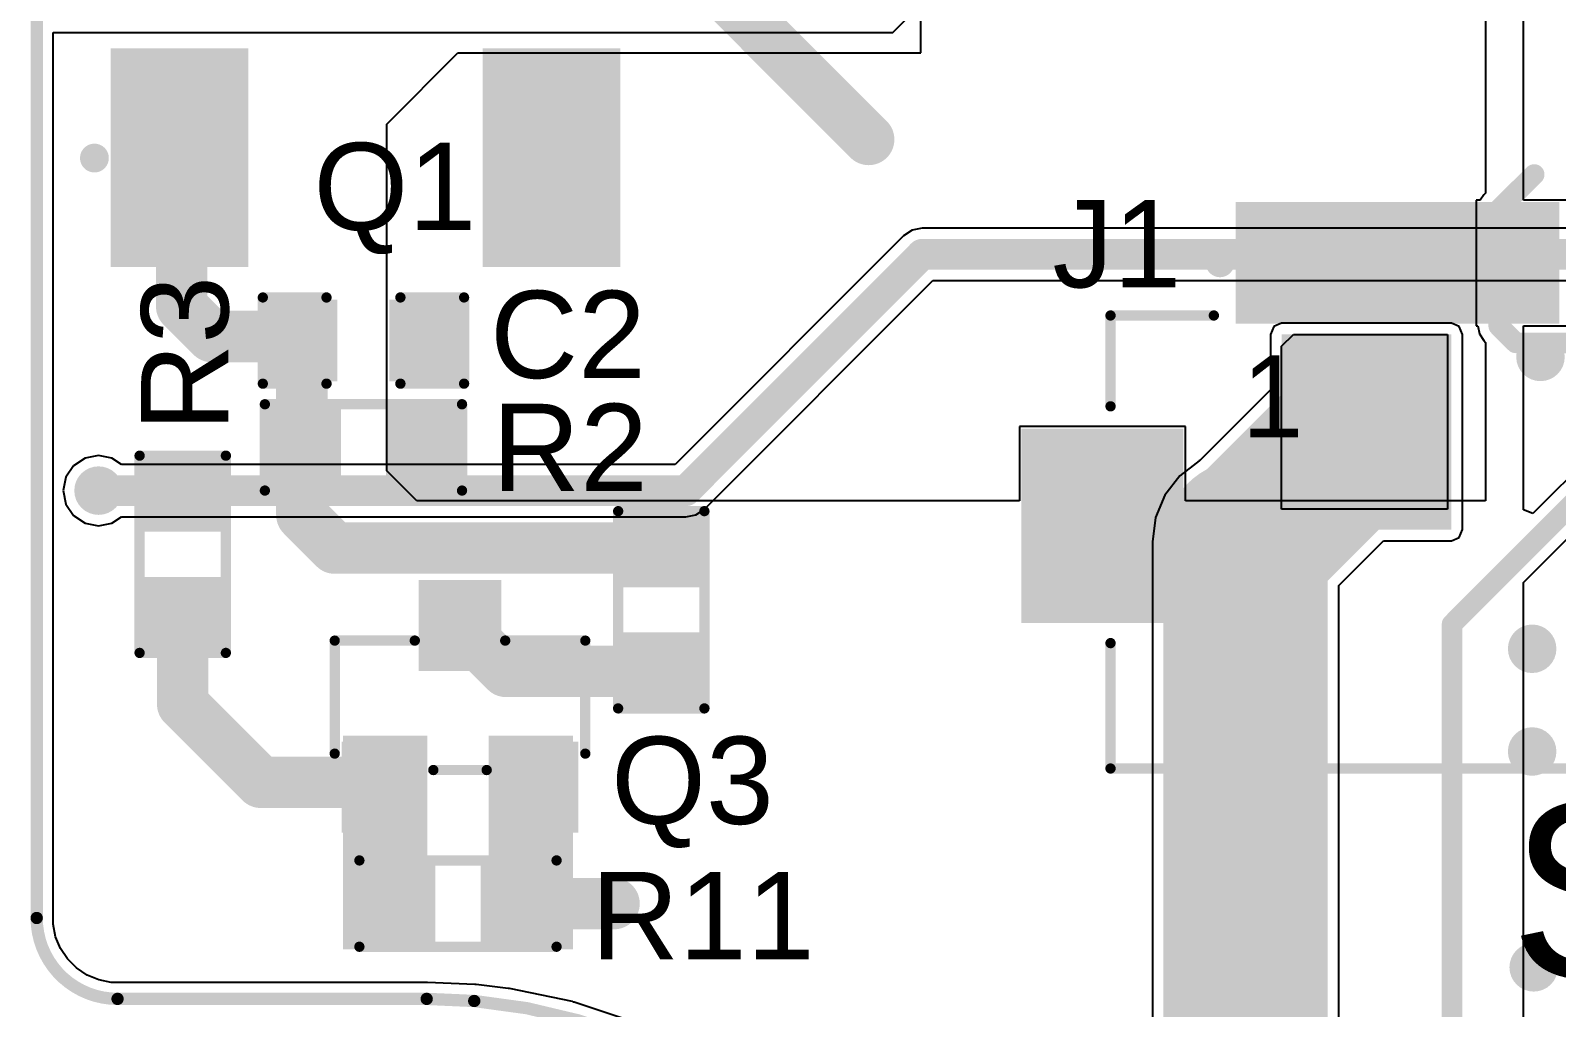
# Model space of a CAD drawing. Header units: millimetres. Extents: x -3 to 5381, y -54 to 5355.
# Drawn here: x -3.07 to 15.8, y -25.06 to -12.99 of the extents above; entities that cross this region are included whole.
import ezdxf

# ---------------------------------------------------------------- set-up
doc = ezdxf.new("R2010")
doc.units = ezdxf.units.MM
for name, color, linetype in [('BottomLayer', 5, 'Continuous'), ('Mechanical2', 216, 'Continuous'), ('TopLayer', 1, 'Continuous'), ('TopOverlay', 2, 'Continuous'), ('TopPaste', 8, 'Continuous'), ('TopSolder', 216, 'Continuous'), ('ViaHoleLayer', 16, 'Continuous')]:
    doc.layers.add(name, color=color, linetype=linetype)
doc.styles.add('Arial', font='', dxfattribs={"height": 0.2})
doc.styles.get('Arial').set_extended_font_data('Arial')

# ---------------------------------------------------------------- blocks, each defined once
blk = doc.blocks.new('RES_0603_17')
at = {"layer": 'TopLayer'}
for points in [[(-0.381, 0.4445), (-0.381, -0.4445), (-1.143, -0.4445), (-1.143, 0.4445)], [(1.143, 0.4445), (1.143, -0.4445), (0.381, -0.4445), (0.381, 0.4445)]]:
    blk.add_hatch(color=1, dxfattribs=at).paths.add_polyline_path(points)
at = {"layer": 'TopPaste'}
for points in [[(-0.381, 0.4445), (-0.381, -0.4445), (-1.143, -0.4445), (-1.143, 0.4445)], [(1.143, 0.4445), (1.143, -0.4445), (0.381, -0.4445), (0.381, 0.4445)]]:
    blk.add_hatch(color=8, dxfattribs=at).paths.add_polyline_path(points)
at = {"layer": 'TopSolder'}
for points in [[(-0.2794, 0.5461), (-0.2794, -0.5461), (-1.2446, -0.5461), (-1.2446, 0.5461)], [(1.2446, 0.5461), (1.2446, -0.5461), (0.2794, -0.5461), (0.2794, 0.5461)]]:
    blk.add_hatch(color=216, dxfattribs=at).paths.add_polyline_path(points)
at = {"layer": 'TopOverlay', "const_width": 0.127}
for points in [[(-1.2192, 0.5334), (1.2192, 0.5334)], [(-1.2192, 0.5334), (-1.2192, -0.5334)], [(1.2192, 0.5334), (1.2192, -0.5334)], [(-1.2192, -0.5334), (1.2192, -0.5334)]]:
    blk.add_lwpolyline(points, dxfattribs=at)
at = {"layer": 'TopOverlay', "const_width": 0.0635}
for points in [[(-1.25095, 0.5334, 1), (-1.18745, 0.5334, 1)], [(-1.25095, 0.5334, 1), (-1.18745, 0.5334, 1)], [(1.18745, 0.5334, 1), (1.25095, 0.5334, 1)], [(1.18745, 0.5334, 1), (1.25095, 0.5334, 1)], [(-1.25095, -0.5334, 1), (-1.18745, -0.5334, 1)], [(-1.25095, -0.5334, 1), (-1.18745, -0.5334, 1)], [(1.18745, -0.5334, 1), (1.25095, -0.5334, 1)], [(1.18745, -0.5334, 1), (1.25095, -0.5334, 1)]]:
    blk.add_lwpolyline(points, format="xyb", close=True, dxfattribs=at)
blk = doc.blocks.new('RES_0603_21')
at = {"layer": 'TopLayer'}
for points in [[(-0.381, 0.4445), (-0.381, -0.4445), (-1.143, -0.4445), (-1.143, 0.4445)], [(1.143, 0.4445), (1.143, -0.4445), (0.381, -0.4445), (0.381, 0.4445)]]:
    blk.add_hatch(color=1, dxfattribs=at).paths.add_polyline_path(points)
at = {"layer": 'TopPaste'}
for points in [[(-0.381, 0.4445), (-0.381, -0.4445), (-1.143, -0.4445), (-1.143, 0.4445)], [(1.143, 0.4445), (1.143, -0.4445), (0.381, -0.4445), (0.381, 0.4445)]]:
    blk.add_hatch(color=8, dxfattribs=at).paths.add_polyline_path(points)
at = {"layer": 'TopSolder'}
for points in [[(-0.2794, 0.5461), (-0.2794, -0.5461), (-1.2446, -0.5461), (-1.2446, 0.5461)], [(1.2446, 0.5461), (1.2446, -0.5461), (0.2794, -0.5461), (0.2794, 0.5461)]]:
    blk.add_hatch(color=216, dxfattribs=at).paths.add_polyline_path(points)
at = {"layer": 'TopOverlay', "const_width": 0.127}
for points in [[(-1.2192, 0.5334), (-1.2192, -0.5334)], [(1.2192, 0.5334), (-1.2192, 0.5334)], [(1.2192, 0.5334), (1.2192, -0.5334)], [(1.2192, -0.5334), (-1.2192, -0.5334)]]:
    blk.add_lwpolyline(points, dxfattribs=at)
at = {"layer": 'TopOverlay', "const_width": 0.0635}
for points in [[(-1.25095, 0.5334, 1), (-1.18745, 0.5334, 1)], [(-1.25095, 0.5334, 1), (-1.18745, 0.5334, 1)], [(1.18745, 0.5334, 1), (1.25095, 0.5334, 1)], [(1.18745, 0.5334, 1), (1.25095, 0.5334, 1)], [(-1.25095, -0.5334, 1), (-1.18745, -0.5334, 1)], [(-1.25095, -0.5334, 1), (-1.18745, -0.5334, 1)], [(1.18745, -0.5334, 1), (1.25095, -0.5334, 1)], [(1.18745, -0.5334, 1), (1.25095, -0.5334, 1)]]:
    blk.add_lwpolyline(points, format="xyb", close=True, dxfattribs=at)
blk = doc.blocks.new('RES_0603_24')
at = {"layer": 'TopLayer'}
for points in [[(-0.381, 0.4445), (-0.381, -0.4445), (-1.143, -0.4445), (-1.143, 0.4445)], [(1.143, 0.4445), (1.143, -0.4445), (0.381, -0.4445), (0.381, 0.4445)]]:
    blk.add_hatch(color=1, dxfattribs=at).paths.add_polyline_path(points)
at = {"layer": 'TopPaste'}
for points in [[(-0.381, 0.4445), (-0.381, -0.4445), (-1.143, -0.4445), (-1.143, 0.4445)], [(1.143, 0.4445), (1.143, -0.4445), (0.381, -0.4445), (0.381, 0.4445)]]:
    blk.add_hatch(color=8, dxfattribs=at).paths.add_polyline_path(points)
at = {"layer": 'TopSolder'}
for points in [[(-0.2794, 0.5461), (-0.2794, -0.5461), (-1.2446, -0.5461), (-1.2446, 0.5461)], [(1.2446, 0.5461), (1.2446, -0.5461), (0.2794, -0.5461), (0.2794, 0.5461)]]:
    blk.add_hatch(color=216, dxfattribs=at).paths.add_polyline_path(points)
at = {"layer": 'TopOverlay', "const_width": 0.127}
for points in [[(-1.2192, -0.5334), (-1.2192, 0.5334)], [(1.2192, 0.5334), (-1.2192, 0.5334)], [(1.2192, -0.5334), (1.2192, 0.5334)], [(1.2192, -0.5334), (-1.2192, -0.5334)]]:
    blk.add_lwpolyline(points, dxfattribs=at)
at = {"layer": 'TopOverlay', "const_width": 0.0635}
for points in [[(-1.25095, 0.5334, 1), (-1.18745, 0.5334, 1)], [(-1.25095, 0.5334, 1), (-1.18745, 0.5334, 1)], [(1.18745, 0.5334, 1), (1.25095, 0.5334, 1)], [(1.18745, 0.5334, 1), (1.25095, 0.5334, 1)], [(-1.25095, -0.5334, 1), (-1.18745, -0.5334, 1)], [(-1.25095, -0.5334, 1), (-1.18745, -0.5334, 1)], [(1.18745, -0.5334, 1), (1.25095, -0.5334, 1)], [(1.18745, -0.5334, 1), (1.25095, -0.5334, 1)]]:
    blk.add_lwpolyline(points, format="xyb", close=True, dxfattribs=at)
blk = doc.blocks.new('RES_0603_25')
at = {"layer": 'TopLayer'}
for points in [[(-0.381, 0.4445), (-0.381, -0.4445), (-1.143, -0.4445), (-1.143, 0.4445)], [(1.143, 0.4445), (1.143, -0.4445), (0.381, -0.4445), (0.381, 0.4445)]]:
    blk.add_hatch(color=1, dxfattribs=at).paths.add_polyline_path(points)
at = {"layer": 'TopPaste'}
for points in [[(-0.381, 0.4445), (-0.381, -0.4445), (-1.143, -0.4445), (-1.143, 0.4445)], [(1.143, 0.4445), (1.143, -0.4445), (0.381, -0.4445), (0.381, 0.4445)]]:
    blk.add_hatch(color=8, dxfattribs=at).paths.add_polyline_path(points)
at = {"layer": 'TopSolder'}
for points in [[(-0.2794, 0.5461), (-0.2794, -0.5461), (-1.2446, -0.5461), (-1.2446, 0.5461)], [(1.2446, 0.5461), (1.2446, -0.5461), (0.2794, -0.5461), (0.2794, 0.5461)]]:
    blk.add_hatch(color=216, dxfattribs=at).paths.add_polyline_path(points)
at = {"layer": 'TopOverlay', "const_width": 0.127}
for points in [[(-1.2192, -0.5334), (-1.2192, 0.5334)], [(-1.2192, 0.5334), (1.2192, 0.5334)], [(1.2192, -0.5334), (1.2192, 0.5334)], [(-1.2192, -0.5334), (1.2192, -0.5334)]]:
    blk.add_lwpolyline(points, dxfattribs=at)
at = {"layer": 'TopOverlay', "const_width": 0.0635}
for points in [[(-1.25095, 0.5334, 1), (-1.18745, 0.5334, 1)], [(-1.25095, 0.5334, 1), (-1.18745, 0.5334, 1)], [(1.18745, 0.5334, 1), (1.25095, 0.5334, 1)], [(1.18745, 0.5334, 1), (1.25095, 0.5334, 1)], [(-1.25095, -0.5334, 1), (-1.18745, -0.5334, 1)], [(-1.25095, -0.5334, 1), (-1.18745, -0.5334, 1)], [(1.18745, -0.5334, 1), (1.25095, -0.5334, 1)], [(1.18745, -0.5334, 1), (1.25095, -0.5334, 1)]]:
    blk.add_lwpolyline(points, format="xyb", close=True, dxfattribs=at)
blk = doc.blocks.new('SOT_23_27')
at = {"layer": 'TopLayer'}
for points in [[(-0.41, 1.46), (0.41, 1.46), (0.41, 0.54), (-0.41, 0.54)], [(-1.36, -0.54), (-0.54, -0.54), (-0.54, -1.46), (-1.36, -1.46)], [(0.54, -0.54), (1.36, -0.54), (1.36, -1.46), (0.54, -1.46)]]:
    blk.add_hatch(color=1, dxfattribs=at).paths.add_polyline_path(points)
at = {"layer": 'TopPaste'}
for points in [[(-0.41, 1.46), (0.41, 1.46), (0.41, 0.54), (-0.41, 0.54)], [(-1.36, -0.54), (-0.54, -0.54), (-0.54, -1.46), (-1.36, -1.46)], [(0.54, -0.54), (1.36, -0.54), (1.36, -1.46), (0.54, -1.46)]]:
    blk.add_hatch(color=8, dxfattribs=at).paths.add_polyline_path(points)
at = {"layer": 'TopSolder'}
for points in [[(-0.512, 1.562), (0.512, 1.562), (0.512, 0.438), (-0.512, 0.438)], [(-1.462, -0.438), (-0.438, -0.438), (-0.438, -1.562), (-1.462, -1.562)], [(0.438, -0.438), (1.462, -0.438), (1.462, -1.562), (0.438, -1.562)]]:
    blk.add_hatch(color=216, dxfattribs=at).paths.add_polyline_path(points)
at = {"layer": 'TopOverlay', "const_width": 0.127}
for points in [[(-1.549, 0.813), (-0.559, 0.813)], [(-1.549, -0.584), (-1.549, 0.813)], [(0.559, 0.813), (1.549, 0.813)], [(1.549, -0.584), (1.549, 0.813)], [(-0.33, -0.787), (0.33, -0.787)]]:
    blk.add_lwpolyline(points, dxfattribs=at)
at = {"layer": 'TopOverlay'}
for points, const_width in [([(-1.581, 0.813, 1), (-1.518, 0.813, 1)], 0.0635), ([(-1.581, 0.813, 1), (-1.518, 0.813, 1)], 0.0635), ([(-0.591, 0.813, 1), (-0.527, 0.813, 1)], 0.0635), ([(0.527, 0.813, 1), (0.591, 0.813, 1)], 0.0635), ([(1.518, 0.813, 1), (1.581, 0.813, 1)], 0.0635), ([(1.518, 0.813, 1), (1.581, 0.813, 1)], 0.0635), ([(-1.581, -0.584, 1), (-1.518, -0.584, 1)], 0.0635), ([(1.518, -0.584, 1), (1.581, -0.584, 1)], 0.0635), ([(-0.362, -0.787, 1), (-0.298, -0.787, 1)], 0.0635), ([(0.298, -0.787, 1), (0.362, -0.787, 1)], 0.0635), ([(-1.626, -1.016, 1), (-1.727, -1.016, 1)], 0.254), ([(-1.791, -1.016, 1), (-1.664, -1.016, 1)], 0.127), ([(-1.689, -1.016, 1), (-1.562, -1.016, 1)], 0.127)]:
    blk.add_lwpolyline(points, format="xyb", close=True, dxfattribs=dict(at, const_width=const_width))
blk = doc.blocks.new('TO_252_2L_29')
at = {"layer": 'TopLayer'}
for points in [[(-3.5, 6.95), (3.5, 6.95), (3.5, -0.05), (-3.5, -0.05)], [(-3.05, -2.2), (-1.55, -2.2), (-1.55, -4.7), (-3.05, -4.7)], [(1.55, -2.2), (3.05, -2.2), (3.05, -4.7), (1.55, -4.7)]]:
    blk.add_hatch(color=1, dxfattribs=at).paths.add_polyline_path(points)
at = {"layer": 'TopPaste'}
for points in [[(-3.5, 6.95), (3.5, 6.95), (3.5, -0.05), (-3.5, -0.05)], [(-3.05, -2.2), (-1.55, -2.2), (-1.55, -4.7), (-3.05, -4.7)], [(1.55, -2.2), (3.05, -2.2), (3.05, -4.7), (1.55, -4.7)]]:
    blk.add_hatch(color=8, dxfattribs=at).paths.add_polyline_path(points)
at = {"layer": 'TopSolder'}
for points in [[(-3.602, 7.052), (3.602, 7.052), (3.602, -0.152), (-3.602, -0.152)], [(-3.152, -2.098), (-1.448, -2.098), (-1.448, -4.802), (-3.152, -4.802)], [(1.448, -2.098), (3.152, -2.098), (3.152, -4.802), (1.448, -4.802)]]:
    blk.add_hatch(color=216, dxfattribs=at).paths.add_polyline_path(points)
at = {"layer": 'TopOverlay', "const_width": 0.127}
for points in [[(-3.308, -1.457), (-3.308, -0.203)], [(3.329, -1.563), (3.329, -0.227)], [(-3.308, -1.457), (-2.794, -1.457)], [(2.794, -1.563), (3.329, -1.563)], [(-1.422, -1.626), (1.346, -1.626)]]:
    blk.add_lwpolyline(points, dxfattribs=at)
at = {"layer": 'TopOverlay'}
for points, const_width in [([(-3.339, -0.203, 1), (-3.276, -0.203, 1)], 0.0635), ([(3.297, -0.227, 1), (3.36, -0.227, 1)], 0.0635), ([(-3.339, -1.457, 1), (-3.276, -1.457, 1)], 0.0635), ([(-3.339, -1.457, 1), (-3.276, -1.457, 1)], 0.0635), ([(-2.826, -1.457, 1), (-2.762, -1.457, 1)], 0.0635), ([(2.762, -1.563, 1), (2.826, -1.563, 1)], 0.0635), ([(3.297, -1.563, 1), (3.36, -1.563, 1)], 0.0635), ([(3.297, -1.563, 1), (3.36, -1.563, 1)], 0.0635), ([(-1.454, -1.626, 1), (-1.391, -1.626, 1)], 0.0635), ([(1.314, -1.626, 1), (1.378, -1.626, 1)], 0.0635), ([(-3.302, -3.454, 1), (-3.404, -3.454, 1)], 0.254), ([(-3.467, -3.454, 1), (-3.34, -3.454, 1)], 0.127), ([(-3.365, -3.454, 1), (-3.239, -3.454, 1)], 0.127)]:
    blk.add_lwpolyline(points, format="xyb", close=True, dxfattribs=dict(at, const_width=const_width))
blk = doc.blocks.new('FH12_30S_0_5SH_55__45')
at = {"layer": 'TopLayer'}
for points in [[(-7.4, 0.975), (-7.4, 2.275), (-7.1, 2.275), (-7.1, 0.975)], [(-6.9, 0.975), (-6.9, 2.275), (-6.6, 2.275), (-6.6, 0.975)], [(-6.4, 0.975), (-6.4, 2.275), (-6.1, 2.275), (-6.1, 0.975)], [(-5.9, 0.975), (-5.9, 2.275), (-5.6, 2.275), (-5.6, 0.975)], [(-5.4, 0.975), (-5.4, 2.275), (-5.1, 2.275), (-5.1, 0.975)], [(-4.9, 0.975), (-4.9, 2.275), (-4.6, 2.275), (-4.6, 0.975)], [(-4.4, 0.975), (-4.4, 2.275), (-4.1, 2.275), (-4.1, 0.975)], [(-3.9, 0.975), (-3.9, 2.275), (-3.6, 2.275), (-3.6, 0.975)], [(-10.05, -0.525), (-8.25, -0.525), (-8.25, -2.725), (-10.05, -2.725)]]:
    blk.add_hatch(color=1, dxfattribs=at).paths.add_polyline_path(points)
at = {"layer": 'TopPaste'}
blk.add_hatch(color=8, dxfattribs=at).paths.add_polyline_path([(-10.05, -0.525), (-8.25, -0.525), (-8.25, -2.725), (-10.05, -2.725)])
at = {"layer": 'TopSolder'}
for points in [[(-7.502, 0.873), (-7.502, 2.377), (-6.998, 2.377), (-6.998, 0.873)], [(-7.002, 0.873), (-7.002, 2.377), (-6.498, 2.377), (-6.498, 0.873)], [(-6.502, 0.873), (-6.502, 2.377), (-5.998, 2.377), (-5.998, 0.873)], [(-6.002, 0.873), (-6.002, 2.377), (-5.498, 2.377), (-5.498, 0.873)], [(-5.502, 0.873), (-5.502, 2.377), (-4.998, 2.377), (-4.998, 0.873)], [(-5.002, 0.873), (-5.002, 2.377), (-4.498, 2.377), (-4.498, 0.873)], [(-4.502, 0.873), (-4.502, 2.377), (-3.998, 2.377), (-3.998, 0.873)], [(-4.002, 0.873), (-4.002, 2.377), (-3.498, 2.377), (-3.498, 0.873)], [(-10.152, -0.423), (-8.148, -0.423), (-8.148, -2.827), (-10.152, -2.827)]]:
    blk.add_hatch(color=216, dxfattribs=at).paths.add_polyline_path(points)
at = {"layer": 'TopOverlay'}
for points, const_width in [([(-7.645, 1.626, 1), (-7.747, 1.626, 1)], 0.254), ([(-7.81, 1.626, 1), (-7.684, 1.626, 1)], 0.127), ([(-7.709, 1.626, 1), (-7.582, 1.626, 1)], 0.127), ([(-9.082, 0.975, 1), (-9.018, 0.975, 1)], 0.0635), ([(-9.082, 0.975, 1), (-9.018, 0.975, 1)], 0.0635), ([(-7.804, 0.975, 1), (-7.74, 0.975, 1)], 0.0635), ([(-9.082, -0.148, 1), (-9.018, -0.148, 1)], 0.0635), ([(-9.082, -3.075, 1), (-9.018, -3.075, 1)], 0.0635), ([(-9.082, -4.625, 1), (-9.018, -4.625, 1)], 0.0635), ([(-9.082, -4.625, 1), (-9.018, -4.625, 1)], 0.0635)]:
    blk.add_lwpolyline(points, format="xyb", close=True, dxfattribs=dict(at, const_width=const_width))
at = {"layer": 'TopOverlay', "const_width": 0.127}
for points in [[(-9.05, 0.975), (-7.772, 0.975)], [(-9.05, -0.148), (-9.05, 0.975)], [(-9.05, -4.625), (-9.05, -3.075)], [(-9.05, -4.625), (9.05, -4.625)]]:
    blk.add_lwpolyline(points, dxfattribs=at)
at = {"layer": 'TopOverlay'}
blk.add_text('1', height=1.016, dxfattribs=at).set_placement((-7.423, -0.533))
blk = doc.blocks.new('CAP_0603_46')
at = {"layer": 'TopLayer'}
for points in [[(-0.381, 0.445), (-0.381, -0.445), (-1.143, -0.445), (-1.143, 0.445)], [(1.143, 0.445), (1.143, -0.445), (0.381, -0.445), (0.381, 0.445)]]:
    blk.add_hatch(color=1, dxfattribs=at).paths.add_polyline_path(points)
at = {"layer": 'TopPaste'}
for points in [[(-0.381, 0.445), (-0.381, -0.445), (-1.143, -0.445), (-1.143, 0.445)], [(1.143, 0.445), (1.143, -0.445), (0.381, -0.445), (0.381, 0.445)]]:
    blk.add_hatch(color=8, dxfattribs=at).paths.add_polyline_path(points)
at = {"layer": 'TopSolder'}
for points in [[(-0.321, 0.504), (-0.321, -0.504), (-1.203, -0.504), (-1.203, 0.504)], [(1.203, 0.504), (1.203, -0.504), (0.321, -0.504), (0.321, 0.504)]]:
    blk.add_hatch(color=216, dxfattribs=at).paths.add_polyline_path(points)
at = {"layer": 'TopOverlay', "const_width": 0.127}
for points in [[(-1.245, -0.533), (-1.245, 0.533)], [(-1.245, 0.533), (-0.457, 0.533)], [(0.457, 0.533), (1.245, 0.533)], [(1.245, -0.533), (1.245, 0.533)], [(-1.245, -0.533), (-0.457, -0.533)], [(0.457, -0.533), (1.245, -0.533)]]:
    blk.add_lwpolyline(points, dxfattribs=at)
at = {"layer": 'TopOverlay', "const_width": 0.0635}
for points in [[(-1.276, 0.533, 1), (-1.213, 0.533, 1)], [(-1.276, 0.533, 1), (-1.213, 0.533, 1)], [(-0.489, 0.533, 1), (-0.425, 0.533, 1)], [(0.425, 0.533, 1), (0.489, 0.533, 1)], [(1.213, 0.533, 1), (1.276, 0.533, 1)], [(1.213, 0.533, 1), (1.276, 0.533, 1)], [(-1.276, -0.533, 1), (-1.213, -0.533, 1)], [(-1.276, -0.533, 1), (-1.213, -0.533, 1)], [(-0.489, -0.533, 1), (-0.425, -0.533, 1)], [(0.425, -0.533, 1), (0.489, -0.533, 1)], [(1.213, -0.533, 1), (1.276, -0.533, 1)], [(1.213, -0.533, 1), (1.276, -0.533, 1)]]:
    blk.add_lwpolyline(points, format="xyb", close=True, dxfattribs=at)

msp = doc.modelspace()

# ---------------------------------------------------------------- hatches: boundary and pattern name
at = {"layer": 'BottomLayer'}
msp.add_hatch(color=5, dxfattribs=at).paths.add_polyline_path([(12.402, -19.155), (14.502, -19.155), (14.502, -16.743), (12.402, -16.743)])
h = msp.add_hatch(color=5, dxfattribs=at)
edge = h.paths.add_edge_path()
edge.add_arc((15.604, -17.02), 0.3, 0, 360)
h = msp.add_hatch(color=5, dxfattribs=at)
edge = h.paths.add_edge_path()
edge.add_arc((12.802, -17.251), 0.3, 0, 360)
h = msp.add_hatch(color=5, dxfattribs=at)
edge = h.paths.add_edge_path()
edge.add_arc((13.437, -17.251), 0.3, 0, 360)
h = msp.add_hatch(color=5, dxfattribs=at)
edge = h.paths.add_edge_path()
edge.add_arc((14.072, -17.251), 0.3, 0, 360)
h = msp.add_hatch(color=5, dxfattribs=at)
edge = h.paths.add_edge_path()
edge.add_arc((12.802, -17.886), 0.3, 0, 360)
h = msp.add_hatch(color=5, dxfattribs=at)
edge = h.paths.add_edge_path()
edge.add_arc((13.437, -17.886), 0.3, 0, 360)
h = msp.add_hatch(color=5, dxfattribs=at)
edge = h.paths.add_edge_path()
edge.add_arc((14.072, -17.886), 0.3, 0, 360)
h = msp.add_hatch(color=5, dxfattribs=at)
edge = h.paths.add_edge_path()
edge.add_arc((12.802, -18.521), 0.3, 0, 360)
h = msp.add_hatch(color=5, dxfattribs=at)
edge = h.paths.add_edge_path()
edge.add_arc((13.437, -18.521), 0.3, 0, 360)
h = msp.add_hatch(color=5, dxfattribs=at)
edge = h.paths.add_edge_path()
edge.add_arc((14.072, -18.521), 0.3, 0, 360)
h = msp.add_hatch(color=5, dxfattribs=at)
edge = h.paths.add_edge_path()
edge.add_arc((-2.228, -18.673), 0.3, 0, 360)
h = msp.add_hatch(color=5, dxfattribs=at)
edge = h.paths.add_edge_path()
edge.add_arc((15.501, -20.628), 0.3, 0, 360)
h = msp.add_hatch(color=5, dxfattribs=at)
edge = h.paths.add_edge_path()
edge.add_arc((15.501, -21.898), 0.3, 0, 360)
h = msp.add_hatch(color=5, dxfattribs=at)
edge = h.paths.add_edge_path()
edge.add_arc((4.147, -23.778), 0.3, 0, 360)
h = msp.add_hatch(color=5, dxfattribs=at)
edge = h.paths.add_edge_path()
edge.add_arc((15.52, -24.566), 0.3, 0, 360)
at = {"layer": 'TopLayer'}
h = msp.add_hatch(color=1, dxfattribs=at)
edge = h.paths.add_edge_path()
edge.add_arc((15.604, -17.02), 0.3, 0, 360)
h = msp.add_hatch(color=1, dxfattribs=at)
edge = h.paths.add_edge_path()
edge.add_arc((12.802, -17.251), 0.3, 0, 360)
h = msp.add_hatch(color=1, dxfattribs=at)
edge = h.paths.add_edge_path()
edge.add_arc((13.437, -17.251), 0.3, 0, 360)
h = msp.add_hatch(color=1, dxfattribs=at)
edge = h.paths.add_edge_path()
edge.add_arc((14.072, -17.251), 0.3, 0, 360)
h = msp.add_hatch(color=1, dxfattribs=at)
edge = h.paths.add_edge_path()
edge.add_arc((12.802, -17.886), 0.3, 0, 360)
h = msp.add_hatch(color=1, dxfattribs=at)
edge = h.paths.add_edge_path()
edge.add_arc((13.437, -17.886), 0.3, 0, 360)
h = msp.add_hatch(color=1, dxfattribs=at)
edge = h.paths.add_edge_path()
edge.add_arc((14.072, -17.886), 0.3, 0, 360)
h = msp.add_hatch(color=1, dxfattribs=at)
edge = h.paths.add_edge_path()
edge.add_arc((12.802, -18.521), 0.3, 0, 360)
h = msp.add_hatch(color=1, dxfattribs=at)
edge = h.paths.add_edge_path()
edge.add_arc((13.437, -18.521), 0.3, 0, 360)
h = msp.add_hatch(color=1, dxfattribs=at)
edge = h.paths.add_edge_path()
edge.add_arc((14.072, -18.521), 0.3, 0, 360)
h = msp.add_hatch(color=1, dxfattribs=at)
edge = h.paths.add_edge_path()
edge.add_arc((-2.228, -18.673), 0.3, 0, 360)
h = msp.add_hatch(color=1, dxfattribs=at)
edge = h.paths.add_edge_path()
edge.add_arc((15.501, -20.628), 0.3, 0, 360)
for points in [[(1.836, -21.702), (0.794, -21.702), (0.794, -24.343), (1.836, -24.343)], [(2.598, -24.343), (3.639, -24.343), (3.639, -21.702), (2.598, -21.702)]]:
    msp.add_hatch(color=1, dxfattribs=at).paths.add_polyline_path(points)
h = msp.add_hatch(color=1, dxfattribs=at)
edge = h.paths.add_edge_path()
edge.add_arc((15.501, -21.898), 0.3, 0, 360)
h = msp.add_hatch(color=1, dxfattribs=at)
edge = h.paths.add_edge_path()
edge.add_arc((4.147, -23.778), 0.3, 0, 360)
h = msp.add_hatch(color=1, dxfattribs=at)
edge = h.paths.add_edge_path()
edge.add_arc((15.52, -24.566), 0.3, 0, 360)
at = {"layer": 'ViaHoleLayer'}
h = msp.add_hatch(color=16, dxfattribs=at)
edge = h.paths.add_edge_path()
edge.add_arc((15.604, -17.02), 0.15, 0, 360)
h = msp.add_hatch(color=16, dxfattribs=at)
edge = h.paths.add_edge_path()
edge.add_arc((12.802, -17.251), 0.15, 0, 360)
h = msp.add_hatch(color=16, dxfattribs=at)
edge = h.paths.add_edge_path()
edge.add_arc((13.437, -17.251), 0.15, 0, 360)
h = msp.add_hatch(color=16, dxfattribs=at)
edge = h.paths.add_edge_path()
edge.add_arc((14.072, -17.251), 0.15, 0, 360)
h = msp.add_hatch(color=16, dxfattribs=at)
edge = h.paths.add_edge_path()
edge.add_arc((12.802, -17.886), 0.15, 0, 360)
h = msp.add_hatch(color=16, dxfattribs=at)
edge = h.paths.add_edge_path()
edge.add_arc((13.437, -17.886), 0.15, 0, 360)
h = msp.add_hatch(color=16, dxfattribs=at)
edge = h.paths.add_edge_path()
edge.add_arc((14.072, -17.886), 0.15, 0, 360)
h = msp.add_hatch(color=16, dxfattribs=at)
edge = h.paths.add_edge_path()
edge.add_arc((12.802, -18.521), 0.15, 0, 360)
h = msp.add_hatch(color=16, dxfattribs=at)
edge = h.paths.add_edge_path()
edge.add_arc((13.437, -18.521), 0.15, 0, 360)
h = msp.add_hatch(color=16, dxfattribs=at)
edge = h.paths.add_edge_path()
edge.add_arc((14.072, -18.521), 0.15, 0, 360)
h = msp.add_hatch(color=16, dxfattribs=at)
edge = h.paths.add_edge_path()
edge.add_arc((-2.228, -18.673), 0.15, 0, 360)
h = msp.add_hatch(color=16, dxfattribs=at)
edge = h.paths.add_edge_path()
edge.add_arc((15.501, -20.628), 0.15, 0, 360)
h = msp.add_hatch(color=16, dxfattribs=at)
edge = h.paths.add_edge_path()
edge.add_arc((15.501, -21.898), 0.15, 0, 360)
h = msp.add_hatch(color=16, dxfattribs=at)
edge = h.paths.add_edge_path()
edge.add_arc((4.147, -23.778), 0.15, 0, 360)
h = msp.add_hatch(color=16, dxfattribs=at)
edge = h.paths.add_edge_path()
edge.add_arc((15.52, -24.566), 0.15, 0, 360)

# ---------------------------------------------------------------- linework, layer by layer
at = {"layer": 'BottomLayer'}
for p, q in [((7.594, -13.009), (9.17, -11.433)), ((-2.789, -23.956), (-2.789, -13.009)), ((-2.789, -13.009), (7.594, -13.009)), ((7.833, -15.453), (7.728, -15.523)), ((7.957, -15.428), (7.833, -15.453)), ((23.477, -15.428), (7.957, -15.428)), ((7.728, -15.523), (4.902, -18.349)), ((5.265, -18.902), (8.091, -16.075)), ((8.091, -16.075), (23.342, -16.075)), ((12.402, -16.605), (12.305, -16.646)), ((14.502, -16.605), (12.402, -16.605)), ((14.6, -16.646), (14.502, -16.605)), ((12.305, -16.646), (12.265, -16.743)), ((12.265, -16.743), (12.265, -16.889)), ((12.402, -16.889), (12.548, -16.743)), ((12.548, -16.743), (14.453, -16.743)), ((14.453, -16.743), (14.453, -18.902)), ((14.64, -16.743), (14.6, -16.646)), ((14.64, -19.155), (14.64, -16.743)), ((12.265, -16.889), (12.265, -16.889)), ((12.265, -16.889), (12.265, -16.889)), ((12.265, -16.889), (12.265, -17.428)), ((12.402, -18.902), (12.402, -16.889)), ((12.265, -17.428), (11.391, -18.302)), ((-2.395, -18.27), (-2.536, -18.365)), ((-2.228, -18.237), (-2.395, -18.27)), ((-2.062, -18.27), (-2.228, -18.237)), ((-1.944, -18.349), (-2.062, -18.27)), ((11.391, -18.302), (11.381, -18.306)), ((-2.536, -18.365), (-2.631, -18.506)), ((4.902, -18.349), (-1.944, -18.349)), ((11.142, -18.49), (10.959, -18.728)), ((11.381, -18.306), (11.142, -18.49)), ((-2.631, -18.506), (-2.664, -18.673)), ((-2.664, -18.673), (-2.631, -18.839)), ((-2.631, -18.839), (-2.536, -18.98)), ((10.959, -18.728), (10.843, -19.006)), ((-2.536, -18.98), (-2.395, -19.075)), ((-2.062, -19.075), (-1.944, -18.996)), ((-1.944, -18.996), (5.036, -18.996)), ((5.036, -18.996), (5.16, -18.972)), ((5.16, -18.972), (5.265, -18.902)), ((10.843, -19.006), (10.804, -19.305)), ((14.453, -18.902), (12.402, -18.902)), ((-2.395, -19.075), (-2.228, -19.108)), ((-2.228, -19.108), (-2.062, -19.075)), ((14.6, -19.252), (14.64, -19.155)), ((10.804, -19.305), (10.804, -19.366)), ((10.804, -19.366), (10.804, -28.38)), ((13.11, -19.844), (13.661, -19.293)), ((13.661, -19.293), (14.502, -19.293)), ((14.502, -19.293), (14.6, -19.252)), ((13.11, -28.38), (13.11, -19.844)), ((-2.789, -24.034), (-2.789, -23.956)), ((-2.759, -24.188), (-2.789, -24.034)), ((-2.699, -24.333), (-2.759, -24.188)), ((-2.612, -24.463), (-2.699, -24.333)), ((-2.501, -24.574), (-2.612, -24.463)), ((-2.37, -24.661), (-2.501, -24.574)), ((-2.225, -24.722), (-2.37, -24.661)), ((-2.072, -24.752), (-2.225, -24.722)), ((1.83, -24.752), (-2.072, -24.752)), ((1.835, -24.753), (1.83, -24.752)), ((1.839, -24.752), (1.835, -24.753)), ((2.427, -24.778), (1.839, -24.752)), ((2.435, -24.78), (2.427, -24.778)), ((2.442, -24.779), (2.435, -24.78)), ((2.837, -24.826), (2.442, -24.779)), ((2.845, -24.828), (2.837, -24.826)), ((2.854, -24.829), (2.845, -24.828)), ((3.632, -24.99), (2.854, -24.829)), ((3.643, -24.995), (3.632, -24.99)), ((3.655, -24.996), (3.643, -24.995)), ((4.408, -25.248), (3.655, -24.996))]:
    msp.add_line(p, q, dxfattribs=at)
for points, const_width in [([(4.928, -11.963), (7.296, -14.332)], 0.635), ([(5.036, -18.673), (7.957, -15.752)], 0.381), ([(7.957, -15.752), (23.477, -15.752)], 0.381), ([(12.802, -18.521), (13.437, -17.886)], 2.032), ([(11.957, -19.366), (12.802, -18.521)], 2.032), ([(11.957, -19.366), (11.957, -19.305)], 2.032), ([(-2.228, -18.673), (5.036, -18.673)], 0.381), ([(11.957, -31.504), (11.957, -19.366)], 2.032)]:
    msp.add_lwpolyline(points, dxfattribs=dict(at, const_width=const_width))
for points, const_width in [([(7.137, -14.332, 1), (7.455, -14.332, 1)], 0.318), ([(7.862, -15.752, 1), (8.052, -15.752, 1)], 0.191), ([(7.862, -15.752, 1), (8.052, -15.752, 1)], 0.191), ([(12.929, -17.886, 1), (13.945, -17.886, 1)], 1.016), ([(12.294, -18.521, 1), (13.31, -18.521, 1)], 1.016), ([(12.294, -18.521, 1), (13.31, -18.521, 1)], 1.016), ([(11.449, -19.305, 1), (12.465, -19.305, 1)], 1.016), ([(-2.324, -18.673, 1), (-2.133, -18.673, 1)], 0.191), ([(4.941, -18.673, 1), (5.131, -18.673, 1)], 0.191), ([(4.941, -18.673, 1), (5.131, -18.673, 1)], 0.191), ([(11.449, -19.366, 1), (12.465, -19.366, 1)], 1.016), ([(11.449, -19.366, 1), (12.465, -19.366, 1)], 1.016), ([(11.449, -19.366, 1), (12.465, -19.366, 1)], 1.016)]:
    msp.add_lwpolyline(points, format="xyb", close=True, dxfattribs=dict(at, const_width=const_width))
at = {"layer": 'Mechanical2', "const_width": 0.152}
for points in [[(-2.993, -23.956), (-2.993, -0.004)], [(-1.993, -24.956), (1.83, -24.956)], [(1.83, -24.956), (2.418, -24.982)]]:
    msp.add_lwpolyline(points, dxfattribs=at)
at = {"layer": 'Mechanical2', "const_width": 0.0762}
for points in [[(-3.031, -23.956, 1), (-2.955, -23.956, 1)], [(-3.031, -23.956, 1), (-2.955, -23.956, 1)], [(-2.031, -24.956, 1), (-1.955, -24.956, 1)], [(-2.031, -24.956, 1), (-1.955, -24.956, 1)], [(1.792, -24.956, 1), (1.868, -24.956, 1)], [(1.792, -24.956, 1), (1.868, -24.956, 1)], [(2.38, -24.982, 1), (2.456, -24.982, 1)], [(2.38, -24.982, 1), (2.456, -24.982, 1)]]:
    msp.add_lwpolyline(points, format="xyb", close=True, dxfattribs=at)
at = {"layer": 'Mechanical2', "const_width": 0.152}
for points in [[(-1.993, -24.956, -0.414214), (-2.993, -23.956)], [(2.418, -24.982, -0.852847), (3.367, -38.279)]]:
    msp.add_lwpolyline(points, format="xyb", dxfattribs=at)
at = {"layer": 'TopLayer'}
for p, q in [((7.941, -13.262), (7.941, -4.068)), ((15.393, -15.081), (15.393, -4.195)), ((14.926, -7.65), (14.926, -14.994)), ((1.337, -14.142), (2.217, -13.262)), ((2.217, -13.262), (7.941, -13.262)), ((1.337, -18.428), (1.337, -14.142)), ((14.86, -15.081), (14.81, -15.081)), ((14.81, -15.081), (14.81, -16.635)), ((14.904, -15.016), (14.86, -15.081)), ((14.926, -14.994), (14.904, -15.016)), ((16.364, -15.081), (15.393, -15.081)), ((14.81, -16.635), (14.828, -16.635)), ((14.828, -16.635), (14.828, -16.636)), ((14.828, -16.636), (14.848, -16.735)), ((14.848, -16.735), (14.904, -16.819)), ((15.393, -18.909), (15.393, -16.635)), ((15.393, -16.635), (16.364, -16.635)), ((14.904, -16.819), (14.926, -16.841)), ((14.926, -16.841), (14.926, -18.8)), ((16.828, -17.64), (15.51, -18.957)), ((11.214, -17.881), (9.16, -17.881)), ((9.16, -17.881), (9.16, -18.8)), ((11.214, -18.8), (11.214, -17.881)), ((15.393, -19.807), (17.27, -17.93)), ((1.709, -18.8), (1.337, -18.428)), ((9.16, -18.8), (1.709, -18.8)), ((14.926, -18.8), (11.214, -18.8)), ((15.51, -18.957), (15.393, -18.909)), ((15.393, -32.55), (15.393, -19.807))]:
    msp.add_line(p, q, dxfattribs=at)
for points, const_width in [([(-1.2, -16.396), (-1.2, -13.694)], 0.635), ([(15.338, -14.954), (15.527, -14.765)], 0.254), ([(15.087, -15.199), (15.332, -14.954)], 0.254), ([(15.087, -16.636), (15.087, -15.858)], 0.254), ([(-1.2, -16.396), (-0.828, -16.768)], 0.635), ([(-0.828, -16.768), (0.286, -16.768)], 0.635), ([(0.286, -16.768), (0.337, -16.768)], 0.635), ([(0.286, -16.818), (0.286, -16.768)], 0.635), ([(0.286, -18.139), (0.286, -16.818)], 0.635), ([(15.087, -16.636), (15.298, -16.847)], 0.254), ([(15.298, -16.847), (16.257, -16.847)], 0.254), ([(14.51, -20.324), (17.087, -17.747)], 0.254), ([(0.286, -18.977), (0.286, -18.139)], 0.635), ([(-2.203, -18.673), (-1.201, -18.673)], 0.381), ([(0.286, -18.977), (0.693, -19.384)], 0.635), ([(0.693, -19.384), (4.731, -19.384)], 0.635), ([(-1.187, -21.314), (-1.187, -20.171)], 0.635), ([(2.242, -20.34), (2.81, -20.908)], 0.635), ([(14.51, -32.033), (14.51, -20.324)], 0.254), ([(2.81, -20.908), (4.731, -20.908)], 0.635), ([(-1.187, -21.314), (-0.222, -22.279)], 0.635), ([(-0.222, -22.279), (1.112, -22.279)], 0.635), ([(1.112, -22.279), (1.315, -22.483)], 0.635), ([(1.315, -23.022), (1.315, -22.483)], 0.635), ([(1.455, -23.473), (1.455, -23.41)], 0.508), ([(2.979, -23.778), (4.147, -23.778)], 0.635)]:
    msp.add_lwpolyline(points, dxfattribs=dict(at, const_width=const_width))
for points, const_width in [([(-1.359, -13.694, 1), (-1.041, -13.694, 1)], 0.318), ([(15.463, -14.765, 1), (15.59, -14.765, 1)], 0.127), ([(15.268, -14.954, 1), (15.395, -14.954, 1)], 0.127), ([(15.274, -14.954, 1), (15.401, -14.954, 1)], 0.127), ([(15.024, -15.199, 1), (15.151, -15.199, 1)], 0.127), ([(15.024, -15.858, 1), (15.151, -15.858, 1)], 0.127), ([(-1.359, -16.396, 1), (-1.041, -16.396, 1)], 0.318), ([(-1.359, -16.396, 1), (-1.041, -16.396, 1)], 0.318), ([(-0.987, -16.768, 1), (-0.669, -16.768, 1)], 0.318), ([(-0.987, -16.768, 1), (-0.669, -16.768, 1)], 0.318), ([(0.128, -16.768, 1), (0.445, -16.768, 1)], 0.318), ([(0.128, -16.768, 1), (0.445, -16.768, 1)], 0.318), ([(0.128, -16.768, 1), (0.445, -16.768, 1)], 0.318), ([(0.128, -16.818, 1), (0.445, -16.818, 1)], 0.318), ([(0.128, -16.818, 1), (0.445, -16.818, 1)], 0.318), ([(0.178, -16.768, 1), (0.496, -16.768, 1)], 0.318), ([(15.024, -16.636, 1), (15.151, -16.636, 1)], 0.127), ([(15.024, -16.636, 1), (15.151, -16.636, 1)], 0.127), ([(15.235, -16.847, 1), (15.362, -16.847, 1)], 0.127), ([(15.235, -16.847, 1), (15.362, -16.847, 1)], 0.127), ([(0.128, -18.139, 1), (0.445, -18.139, 1)], 0.318), ([(0.128, -18.139, 1), (0.445, -18.139, 1)], 0.318), ([(-2.299, -18.673, 1), (-2.108, -18.673, 1)], 0.191), ([(-1.296, -18.673, 1), (-1.106, -18.673, 1)], 0.191), ([(0.128, -18.977, 1), (0.445, -18.977, 1)], 0.318), ([(0.128, -18.977, 1), (0.445, -18.977, 1)], 0.318), ([(0.534, -19.384, 1), (0.851, -19.384, 1)], 0.318), ([(0.534, -19.384, 1), (0.851, -19.384, 1)], 0.318), ([(4.573, -19.384, 1), (4.89, -19.384, 1)], 0.318), ([(-1.346, -20.171, 1), (-1.028, -20.171, 1)], 0.318), ([(2.083, -20.34, 1), (2.401, -20.34, 1)], 0.318), ([(14.447, -20.324, 1), (14.574, -20.324, 1)], 0.127), ([(14.447, -20.324, 1), (14.574, -20.324, 1)], 0.127), ([(2.652, -20.908, 1), (2.969, -20.908, 1)], 0.318), ([(2.652, -20.908, 1), (2.969, -20.908, 1)], 0.318), ([(4.573, -20.908, 1), (4.89, -20.908, 1)], 0.318), ([(-1.346, -21.314, 1), (-1.028, -21.314, 1)], 0.318), ([(-1.346, -21.314, 1), (-1.028, -21.314, 1)], 0.318), ([(-0.38, -22.279, 1), (-0.063, -22.279, 1)], 0.318), ([(-0.38, -22.279, 1), (-0.063, -22.279, 1)], 0.318), ([(0.953, -22.279, 1), (1.271, -22.279, 1)], 0.318), ([(0.953, -22.279, 1), (1.271, -22.279, 1)], 0.318), ([(1.156, -22.483, 1), (1.474, -22.483, 1)], 0.318), ([(1.156, -22.483, 1), (1.474, -22.483, 1)], 0.318), ([(1.156, -23.022, 1), (1.474, -23.022, 1)], 0.318), ([(1.328, -23.41, 1), (1.582, -23.41, 1)], 0.254), ([(1.328, -23.473, 1), (1.582, -23.473, 1)], 0.254), ([(2.82, -23.778, 1), (3.137, -23.778, 1)], 0.318), ([(3.988, -23.778, 1), (4.306, -23.778, 1)], 0.318)]:
    msp.add_lwpolyline(points, format="xyb", close=True, dxfattribs=dict(at, const_width=const_width))

# ---------------------------------------------------------------- block references
for name, p in [('TO_252_2L_29', (1.074, -11.108)), ('FH12_30S_0_5SH_55__45', (19.337, -17.483)), ('CAP_0603_46', (1.048, -16.818)), ('RES_0603_25', (1.048, -18.139)), ('SOT_23_27', (2.242, -21.34))]:
    msp.add_blockref(name, p)
for name, p, rotation in [('RES_0603_24', (-1.187, -19.46), 270), ('RES_0603_17', (4.731, -20.146), 90), ('RES_0603_21', (2.217, -23.778), 180)]:
    msp.add_blockref(name, p, dxfattribs=dict(rotation=rotation))

# ---------------------------------------------------------------- texts
at = {"layer": 'TopOverlay', "style": 'Arial'}
for s, height, p in [('Q1', 1.0795, (0.43, -15.453)), ('J1', 1.0795, (9.568, -16.161)), ('C2', 1.0795, (2.613, -17.282)), ('R2', 1.0795, (2.638, -18.679)), ('Q3', 1.0795, (4.111, -22.794)), ('SPSU', 2.159, (15.226, -24.693)), ('R11', 1.0795, (3.86, -24.466))]:
    msp.add_text(s, height=height, dxfattribs=at).set_placement(p)
msp.add_text('R3', height=1.0795, rotation=90, dxfattribs=at).set_placement((-0.622, -17.946))

doc.saveas('drawing.dxf')
